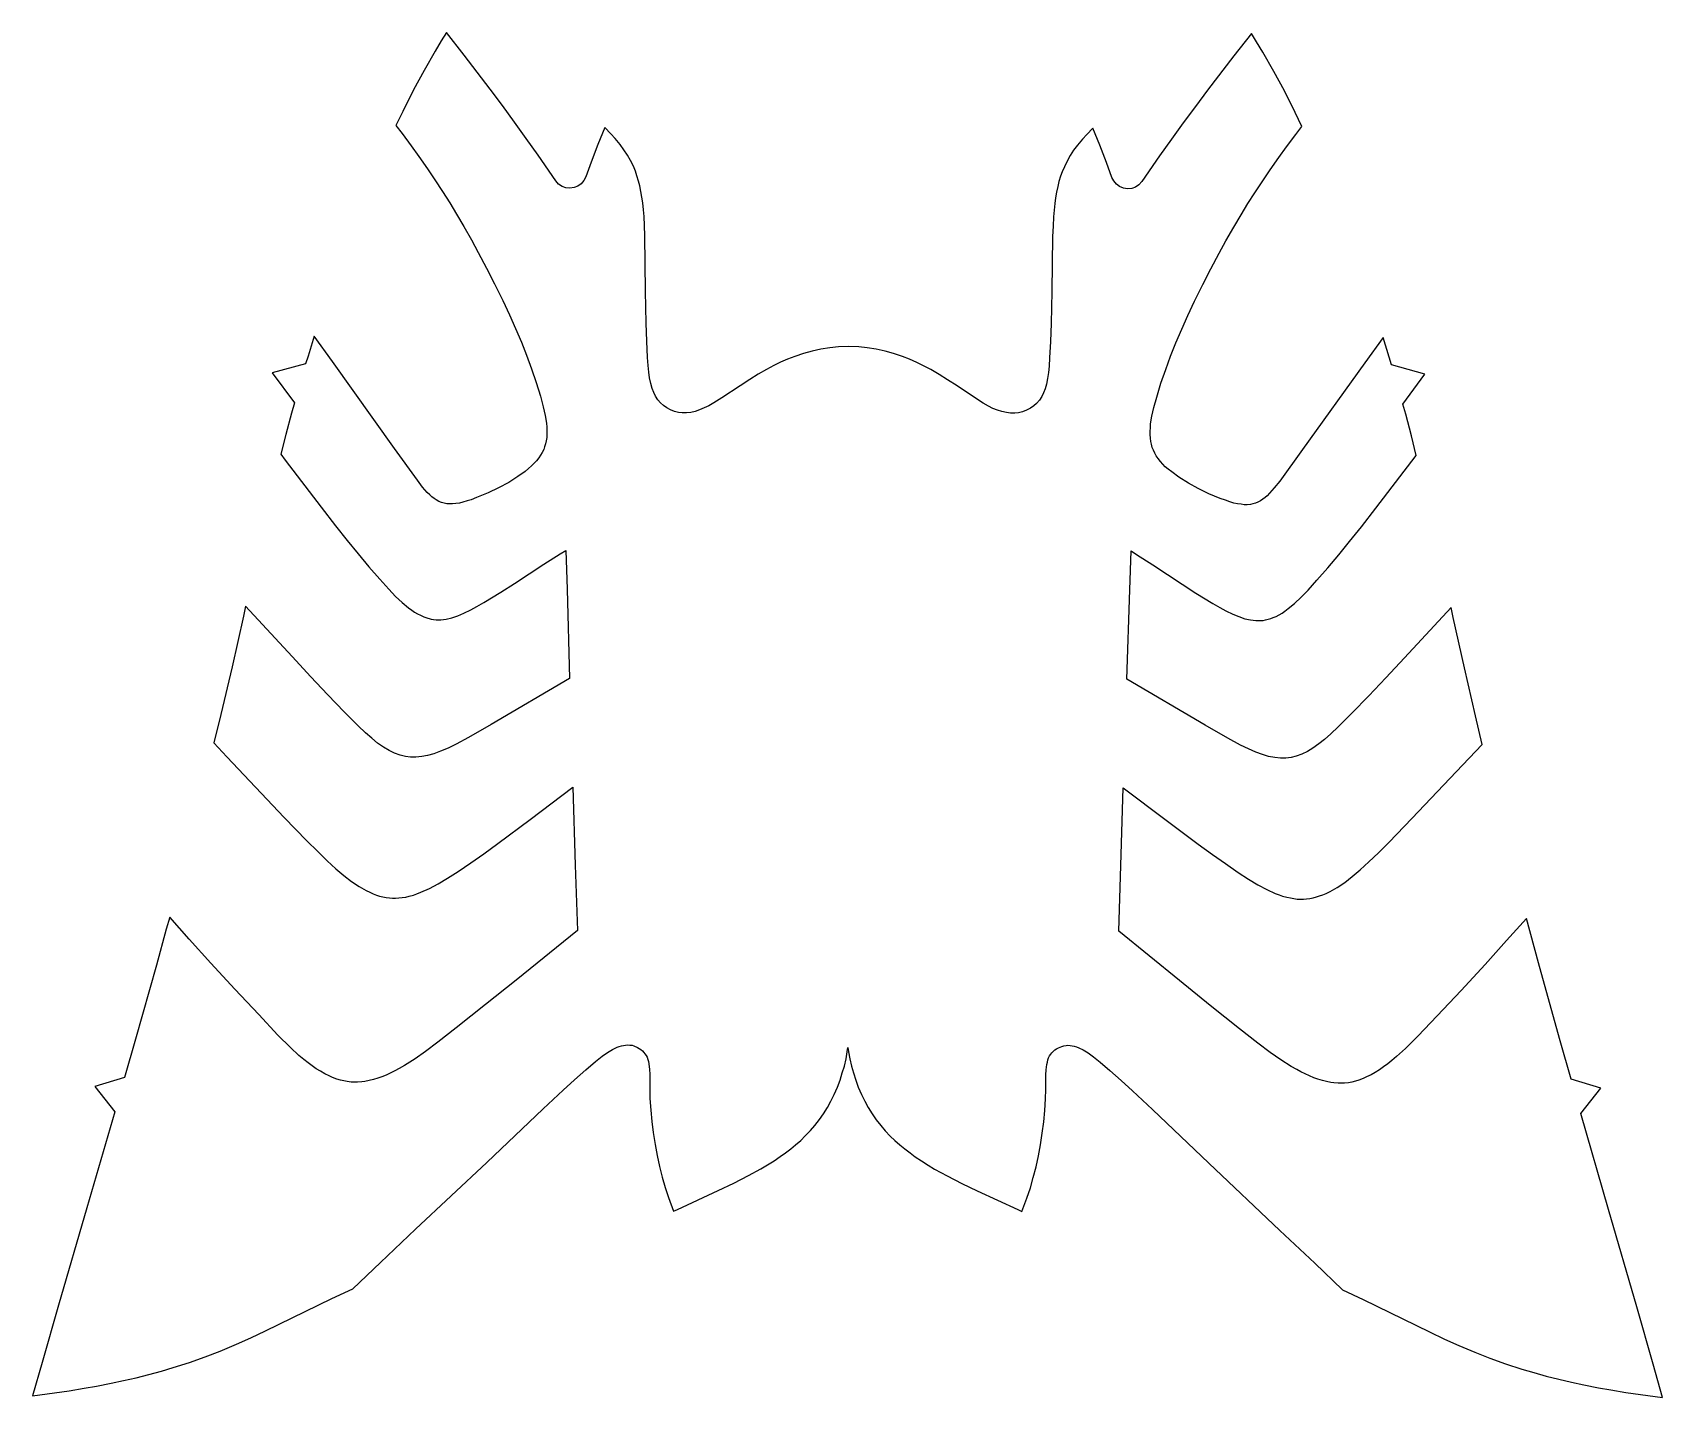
# Model space of a CAD drawing. Extents: x 0 to 7764, y 1251 to 7755.
import ezdxf

# ---------------------------------------------------------------- set-up
doc = ezdxf.new("R2010")
doc.units = 0
doc.layers.get('0').update_dxf_attribs({"linetype": 'CONTINUOUS'})

msp = doc.modelspace()

# ---------------------------------------------------------------- linework, layer by layer
at = {"true_color": 0x0000ff}
msp.add_lwpolyline([(0, 1259), (35, 1264), (105, 1273), (175, 1283), (245, 1295), (305, 1305), (374, 1319), (433, 1331), (493, 1345), (554, 1360), (614, 1376), (669, 1393), (748, 1418), (822, 1444), (894, 1472), (971, 1504), (1039, 1535), (1110, 1568), (1426, 1722), (1525, 1769), (1657, 1894), (1824, 2052), (2164, 2371), (2432, 2626), (2527, 2715), (2582, 2764), (2636, 2812), (2682, 2852), (2713, 2877), (2739, 2895), (2762, 2909), (2784, 2920), (2795, 2924), (2806, 2927), (2825, 2930), (2836, 2931), (2845, 2930), (2856, 2929), (2864, 2926), (2881, 2919), (2890, 2914), (2898, 2909), (2906, 2902), (2912, 2895), (2917, 2889), (2923, 2880), (2927, 2872), (2931, 2862), (2934, 2851), (2936, 2840), (2939, 2814), (2940, 2791), (2940, 2721), (2941, 2676), (2945, 2620), (2950, 2566), (2956, 2513), (2965, 2457), (2975, 2404), (2986, 2352), (2999, 2301), (3013, 2252), (3029, 2203), (3053, 2138), (3072, 2147), (3266, 2237), (3340, 2272), (3410, 2308), (3469, 2340), (3501, 2359), (3532, 2378), (3562, 2399), (3587, 2417), (3612, 2436), (3635, 2455), (3659, 2476), (3681, 2497), (3705, 2523), (3726, 2546), (3748, 2575), (3768, 2603), (3786, 2633), (3803, 2663), (3819, 2695), (3834, 2730), (3847, 2763), (3857, 2797), (3867, 2830), (3875, 2865), (3881, 2898), (3884, 2918), (3887, 2898), (3893, 2865), (3901, 2830), (3910, 2797), (3921, 2763), (3933, 2730), (3949, 2695), (3964, 2663), (3981, 2632), (3999, 2603), (4019, 2574), (4041, 2546), (4061, 2522), (4086, 2496), (4108, 2475), (4131, 2455), (4155, 2435), (4180, 2416), (4205, 2398), (4235, 2378), (4266, 2358), (4297, 2339), (4357, 2307), (4427, 2271), (4500, 2236), (4694, 2146), (4713, 2137), (4737, 2201), (4753, 2250), (4767, 2299), (4780, 2350), (4792, 2402), (4802, 2455), (4810, 2511), (4817, 2564), (4822, 2618), (4826, 2674), (4827, 2719), (4827, 2789), (4828, 2812), (4831, 2838), (4834, 2849), (4837, 2860), (4840, 2870), (4845, 2878), (4850, 2887), (4855, 2893), (4862, 2900), (4870, 2907), (4878, 2912), (4887, 2917), (4903, 2924), (4912, 2926), (4923, 2928), (4932, 2929), (4942, 2928), (4962, 2925), (4973, 2922), (4984, 2917), (5005, 2907), (5029, 2893), (5054, 2874), (5085, 2849), (5132, 2809), (5185, 2762), (5240, 2712), (5335, 2623), (5603, 2367), (5942, 2047), (6108, 1890), (6240, 1764), (6339, 1717), (6654, 1563), (6726, 1529), (6794, 1498), (6870, 1466), (6942, 1438), (7016, 1411), (7095, 1386), (7151, 1369), (7211, 1353), (7271, 1338), (7331, 1324), (7390, 1311), (7460, 1297), (7519, 1287), (7589, 1275), (7659, 1265), (7729, 1255), (7764, 1251), (7720, 1409), (7642, 1683), (7508, 2147), (7376, 2604), (7471, 2724), (7329, 2768), (7277, 2951), (7178, 3304), (7132, 3475), (7116, 3533), (7022, 3428), (6920, 3314), (6805, 3190), (6691, 3069), (6599, 2972), (6540, 2914), (6498, 2876), (6475, 2856), (6456, 2840), (6436, 2826), (6416, 2812), (6396, 2799), (6376, 2788), (6355, 2778), (6339, 2770), (6318, 2763), (6302, 2758), (6285, 2753), (6268, 2750), (6249, 2749), (6234, 2748), (6219, 2748), (6199, 2750), (6184, 2752), (6164, 2756), (6144, 2761), (6123, 2767), (6103, 2774), (6083, 2783), (6042, 2802), (6022, 2813), (5996, 2828), (5946, 2860), (5896, 2895), (5837, 2939), (5750, 3008), (5610, 3119), (5464, 3237), (5174, 3473), (5184, 3786), (5196, 4156), (5400, 4002), (5553, 3887), (5620, 3839), (5682, 3795), (5743, 3753), (5793, 3721), (5837, 3694), (5880, 3671), (5919, 3653), (5939, 3646), (5955, 3640), (5975, 3635), (5992, 3631), (6008, 3628), (6024, 3626), (6041, 3625), (6054, 3626), (6069, 3627), (6085, 3629), (6100, 3632), (6116, 3636), (6131, 3641), (6147, 3646), (6162, 3653), (6181, 3662), (6214, 3681), (6251, 3705), (6286, 3733), (6325, 3765), (6366, 3803), (6411, 3846), (6463, 3897), (6571, 4009), (6844, 4298), (6906, 4363), (6874, 4499), (6822, 4727), (6767, 4968), (6757, 5015), (6535, 4775), (6446, 4680), (6366, 4595), (6285, 4512), (6219, 4446), (6185, 4413), (6155, 4387), (6127, 4365), (6099, 4345), (6073, 4329), (6046, 4316), (6019, 4307), (5995, 4301), (5970, 4298), (5945, 4298), (5917, 4300), (5888, 4306), (5859, 4314), (5827, 4326), (5792, 4341), (5754, 4360), (5694, 4392), (5586, 4454), (5213, 4674), (5227, 5099), (5233, 5285), (5259, 5268), (5337, 5218), (5476, 5126), (5542, 5084), (5622, 5035), (5656, 5016), (5685, 5000), (5717, 4984), (5747, 4972), (5775, 4962), (5802, 4956), (5827, 4953), (5850, 4953), (5862, 4954), (5874, 4956), (5898, 4963), (5909, 4967), (5924, 4973), (5938, 4981), (5952, 4989), (5966, 4998), (5982, 5010), (6012, 5034), (6043, 5064), (6076, 5098), (6118, 5145), (6170, 5204), (6222, 5266), (6274, 5330), (6330, 5400), (6399, 5489), (6571, 5712), (6591, 5740), (6568, 5834), (6541, 5936), (6527, 5985), (6632, 6127), (6474, 6171), (6463, 6208), (6434, 6302), (6347, 6182), (6050, 5768), (5941, 5618), (5915, 5585), (5893, 5560), (5881, 5548), (5871, 5539), (5860, 5531), (5850, 5524), (5837, 5517), (5825, 5512), (5813, 5509), (5801, 5506), (5786, 5505), (5772, 5505), (5757, 5507), (5740, 5509), (5723, 5513), (5703, 5519), (5683, 5526), (5658, 5535), (5604, 5557), (5553, 5582), (5506, 5608), (5461, 5636), (5427, 5661), (5410, 5674), (5396, 5686), (5384, 5699), (5373, 5711), (5362, 5725), (5353, 5738), (5346, 5751), (5339, 5765), (5334, 5778), (5330, 5793), (5327, 5806), (5325, 5822), (5324, 5839), (5324, 5855), (5325, 5872), (5326, 5890), (5332, 5927), (5341, 5969), (5355, 6018), (5375, 6084), (5398, 6150), (5421, 6213), (5446, 6276), (5474, 6342), (5503, 6406), (5535, 6475), (5574, 6554), (5613, 6629), (5652, 6704), (5685, 6763), (5722, 6827), (5757, 6886), (5789, 6940), (5823, 6992), (5860, 7049), (5896, 7101), (5937, 7160), (5974, 7211), (6017, 7269), (6046, 7307), (6014, 7374), (5963, 7477), (5913, 7570), (5860, 7662), (5831, 7711), (5806, 7751), (5722, 7644), (5597, 7481), (5539, 7403), (5481, 7325), (5425, 7247), (5369, 7168), (5284, 7045), (5270, 7030), (5254, 7019), (5236, 7012), (5216, 7010), (5197, 7013), (5178, 7021), (5163, 7032), (5150, 7048), (5141, 7065), (5116, 7136), (5084, 7218), (5051, 7299), (5022, 7270), (5001, 7247), (4977, 7219), (4959, 7194), (4943, 7169), (4928, 7143), (4915, 7115), (4905, 7092), (4897, 7070), (4889, 7045), (4884, 7022), (4878, 6995), (4873, 6968), (4869, 6941), (4866, 6909), (4863, 6877), (4861, 6833), (4859, 6784), (4856, 6521), (4852, 6368), (4849, 6283), (4845, 6205), (4842, 6166), (4839, 6135), (4835, 6107), (4830, 6080), (4823, 6057), (4816, 6038), (4807, 6020), (4796, 6003), (4783, 5988), (4770, 5976), (4753, 5965), (4735, 5955), (4716, 5948), (4697, 5943), (4679, 5941), (4659, 5941), (4639, 5944), (4617, 5949), (4597, 5955), (4575, 5964), (4553, 5975), (4529, 5989), (4491, 6013), (4404, 6071), (4359, 6101), (4318, 6126), (4279, 6149), (4244, 6167), (4212, 6183), (4178, 6198), (4144, 6211), (4101, 6225), (4061, 6237), (4019, 6246), (3976, 6253), (3936, 6257), (3887, 6259), (3839, 6257), (3798, 6253), (3755, 6246), (3714, 6237), (3673, 6226), (3631, 6212), (3596, 6198), (3563, 6184), (3531, 6168), (3496, 6150), (3457, 6127), (3416, 6102), (3370, 6072), (3283, 6014), (3245, 5990), (3221, 5977), (3199, 5966), (3177, 5957), (3157, 5950), (3135, 5945), (3115, 5943), (3095, 5943), (3077, 5945), (3058, 5950), (3039, 5957), (3021, 5966), (3005, 5978), (2991, 5990), (2979, 6005), (2968, 6022), (2959, 6040), (2951, 6059), (2945, 6082), (2939, 6109), (2935, 6137), (2932, 6168), (2930, 6207), (2926, 6285), (2923, 6370), (2920, 6523), (2916, 6786), (2915, 6835), (2913, 6879), (2910, 6911), (2907, 6943), (2903, 6970), (2898, 6998), (2893, 7024), (2887, 7047), (2879, 7072), (2872, 7094), (2862, 7118), (2849, 7145), (2834, 7171), (2817, 7197), (2799, 7221), (2776, 7250), (2755, 7273), (2726, 7302), (2693, 7221), (2661, 7138), (2636, 7068), (2626, 7050), (2614, 7035), (2598, 7023), (2580, 7016), (2560, 7013), (2541, 7015), (2522, 7022), (2506, 7033), (2493, 7048), (2408, 7171), (2352, 7250), (2296, 7328), (2238, 7407), (2180, 7485), (2056, 7647), (1972, 7755), (1947, 7715), (1917, 7666), (1865, 7575), (1815, 7482), (1763, 7379), (1731, 7312), (1760, 7274), (1803, 7216), (1840, 7165), (1881, 7106), (1916, 7053), (1953, 6997), (1987, 6944), (2019, 6890), (2054, 6831), (2091, 6767), (2123, 6707), (2163, 6633), (2201, 6558), (2240, 6479), (2272, 6410), (2301, 6345), (2329, 6279), (2353, 6217), (2377, 6153), (2399, 6087), (2419, 6022), (2433, 5972), (2442, 5931), (2448, 5893), (2449, 5875), (2450, 5859), (2450, 5842), (2449, 5825), (2446, 5809), (2444, 5796), (2439, 5781), (2435, 5768), (2428, 5754), (2420, 5741), (2412, 5728), (2401, 5714), (2390, 5703), (2377, 5690), (2363, 5677), (2347, 5664), (2312, 5639), (2268, 5611), (2220, 5585), (2170, 5561), (2115, 5539), (2090, 5529), (2070, 5523), (2050, 5517), (2033, 5513), (2016, 5511), (2001, 5509), (1987, 5509), (1973, 5510), (1960, 5513), (1948, 5516), (1936, 5521), (1923, 5529), (1913, 5535), (1902, 5543), (1892, 5552), (1880, 5564), (1858, 5589), (1833, 5622), (1724, 5773), (1428, 6187), (1341, 6308), (1312, 6213), (1300, 6176), (1142, 6133), (1247, 5991), (1233, 5942), (1206, 5839), (1182, 5746), (1203, 5718), (1374, 5494), (1443, 5405), (1499, 5335), (1551, 5271), (1602, 5209), (1654, 5150), (1697, 5102), (1729, 5068), (1760, 5039), (1790, 5014), (1806, 5002), (1820, 4993), (1834, 4985), (1848, 4978), (1863, 4971), (1874, 4967), (1898, 4960), (1910, 4958), (1922, 4957), (1945, 4957), (1970, 4960), (1997, 4966), (2025, 4976), (2055, 4988), (2087, 5004), (2117, 5020), (2150, 5039), (2231, 5088), (2296, 5130), (2435, 5221), (2513, 5271), (2540, 5287), (2546, 5102), (2558, 4677), (2184, 4457), (2076, 4396), (2017, 4364), (1979, 4345), (1943, 4330), (1911, 4318), (1882, 4310), (1854, 4305), (1825, 4302), (1801, 4302), (1776, 4305), (1751, 4311), (1724, 4321), (1698, 4334), (1672, 4350), (1643, 4369), (1616, 4392), (1586, 4418), (1551, 4451), (1486, 4517), (1405, 4601), (1325, 4685), (1236, 4781), (1015, 5021), (1005, 4974), (950, 4733), (897, 4505), (864, 4370), (926, 4304), (1199, 4014), (1307, 3903), (1359, 3852), (1404, 3808), (1445, 3770), (1483, 3738), (1519, 3710), (1555, 3686), (1589, 3667), (1607, 3658), (1623, 3651), (1638, 3645), (1653, 3640), (1669, 3636), (1684, 3633), (1700, 3631), (1715, 3630), (1728, 3630), (1745, 3631), (1761, 3633), (1778, 3635), (1794, 3639), (1814, 3645), (1830, 3650), (1850, 3658), (1890, 3676), (1932, 3698), (1977, 3725), (2027, 3757), (2088, 3799), (2150, 3842), (2217, 3891), (2370, 4005), (2574, 4159), (2585, 3788), (2595, 3476), (2304, 3240), (2158, 3123), (2018, 3012), (1931, 2944), (1872, 2899), (1822, 2864), (1771, 2832), (1746, 2818), (1726, 2807), (1685, 2787), (1664, 2779), (1644, 2772), (1624, 2766), (1603, 2761), (1583, 2757), (1568, 2755), (1548, 2753), (1533, 2753), (1518, 2754), (1499, 2756), (1482, 2759), (1466, 2763), (1449, 2768), (1428, 2776), (1412, 2783), (1392, 2793), (1371, 2805), (1351, 2817), (1332, 2831), (1312, 2846), (1292, 2861), (1269, 2881), (1228, 2919), (1169, 2978), (1077, 3075), (964, 3196), (849, 3321), (746, 3434), (653, 3540), (637, 3482), (590, 3311), (491, 2958), (438, 2775), (297, 2732), (391, 2612), (258, 2154), (123, 1691), (45, 1418), (0, 1259), (0, 1259)], close=True, dxfattribs=at)

doc.saveas('drawing.dxf')
